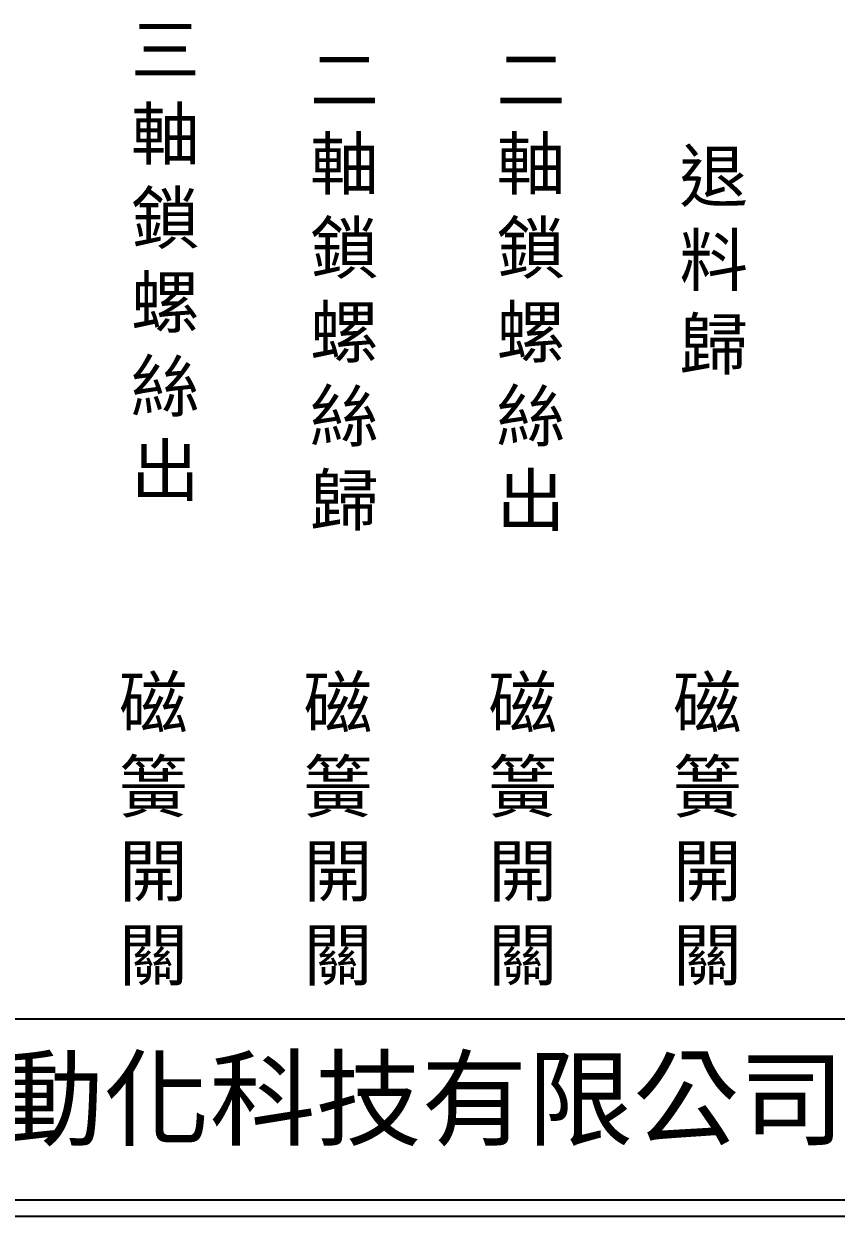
# Model space of a CAD drawing. Extents: x 275 to 562, y 265 to 469.
# Drawn here: x 340.1 to 402.9, y 264.9 to 357.1 of the extents above; entities that cross this region are included whole.
import ezdxf

# ---------------------------------------------------------------- set-up
doc = ezdxf.new("R2010")
doc.units = 0
doc.layers.add('圖框層', color=7, linetype='CONTINUOUS')
doc.layers.add('標尺寸層', color=3, linetype='CONTINUOUS')
doc.styles.add('CNS', font='romanc.shx', dxfattribs={"bigfont": 'chineset.shx'})
doc.styles.add('STSL', font='kaiu.ttf')

msp = doc.modelspace()

# ---------------------------------------------------------------- linework, layer by layer
at = {"layer": '圖框層', "color": 7}
for p, q in [((276.148, 280.195), (560.648, 280.195)), ((276.148, 266.195), (560.648, 266.195)), ((274.898, 264.945), (561.898, 264.945))]:
    msp.add_line(p, q, dxfattribs=at)

# ---------------------------------------------------------------- texts
at = {"layer": '圖框層', "color": 4, "style": 'STSL'}
msp.add_text('泓陞自動化科技有限公司', height=6, dxfattribs=at).set_placement((313.501, 271.022))
at = {"layer": '標尺寸層', "color": 7, "char_height": 3.9, "width": 4.96081, "attachment_point": 5, "style": 'CNS'}
for s, insert in [('{\\fDFKai-SB|b0|i0|c136|p65;三軸鎖螺絲出}', (350.988, 338.611)), ('{\\fDFKai-SB|b0|i0|c136|p65;二軸鎖螺絲歸}', (364.831, 336.309)), ('{\\fDFKai-SB|b0|i0|c136|p65;二軸鎖螺絲出}', (379.252, 336.309)), ('{\\fDFKai-SB|b0|i0|c136|p65;退料歸}', (393.387, 338.611)), ('{\\fDFKai-SB|b0|i0|c136|p65;磁簧開關}', (350.064, 294.665)), ('{\\fDFKai-SB|b0|i0|c136|p65;磁簧開關}', (364.338, 294.665)), ('{\\fDFKai-SB|b0|i0|c136|p65;磁簧開關}', (378.62, 294.665)), ('{\\fDFKai-SB|b0|i0|c136|p65;磁簧開關}', (392.894, 294.665))]:
    msp.add_mtext(s, dxfattribs=dict(at, insert=insert))

doc.saveas('drawing.dxf')
